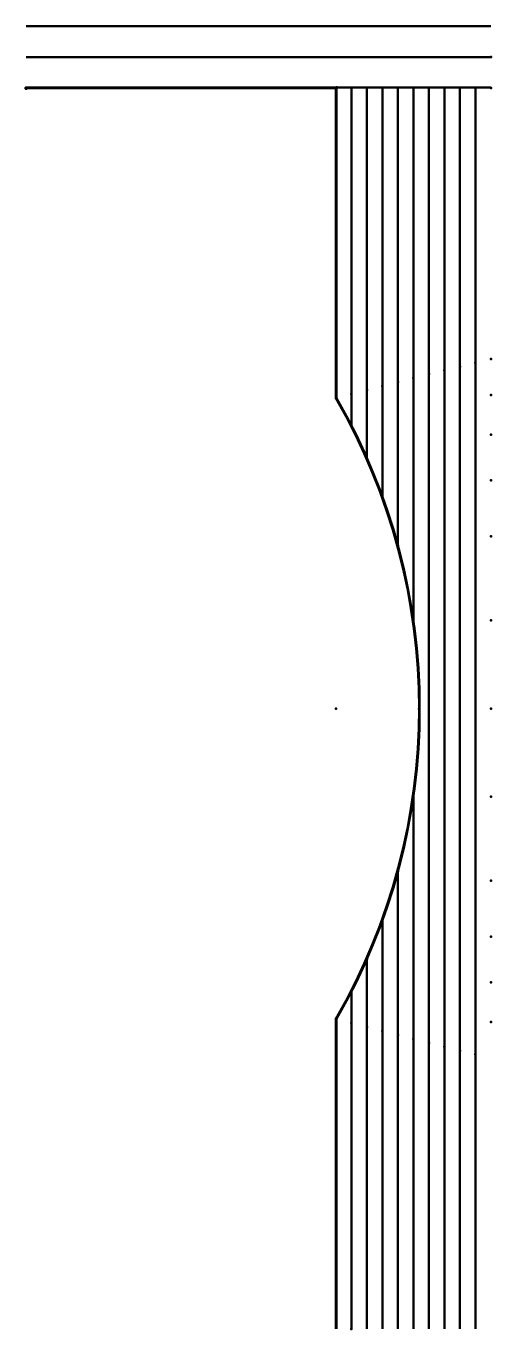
# Model space of a CAD drawing. Header units: millimetres. Extents: x 0 to 19.1, y -50.8 to 2.5.
import ezdxf

# ---------------------------------------------------------------- set-up
doc = ezdxf.new("R2010")
doc.units = ezdxf.units.MM
doc.layers.add('1', color=7, linetype='Continuous', true_color=0xffffff)
doc.layers.add('61', color=7, linetype='Continuous', true_color=0xffffff)

msp = doc.modelspace()

# ---------------------------------------------------------------- linework, layer by layer
at = {"layer": '1', "color": 163, "linetype": 'Continuous', "lineweight": 50}
for p, q in [((0, 2.54), (19.05, 2.54)), ((19.05, 1.27), (0, 1.27)), ((0, 0.0255), (19.05, 0.0255)), ((0, 0.0254), (12.7254, 0.0254)), ((0, 0), (12.7, 0)), ((12.7, 0), (12.7, -12.7)), ((12.7254, 0.0254), (12.7254, -12.693196)), ((13.335, 0), (13.335, 0.0255)), ((13.335, 0), (13.335, -12.524262)), ((13.97, 0), (13.97, 0.0255)), ((13.97, 0), (13.97, -12.357517)), ((14.605, 0), (14.605, 0.0255)), ((14.605, 0), (14.605, -12.192876)), ((15.24, 0), (15.24, 0.0255)), ((15.24, 0), (15.24, -12.030263)), ((15.875, 0), (15.875, 0.0255)), ((15.875, 0), (15.875, -11.869603)), ((16.51, 0), (16.51, 0.0255)), ((16.51, 0), (16.51, -11.71083)), ((17.145, 0), (17.145, 0.0255)), ((17.145, 0), (17.145, -11.553876)), ((17.78, 0), (17.78, 0.0255)), ((17.78, 0), (17.78, -11.398683)), ((18.415, 0), (18.415, 0.0255)), ((18.415, 0), (18.415, -11.24519)), ((19.05, 0), (19.05, 0.025)), ((16.51, -39.08917), (16.51, -11.71083)), ((17.145, -11.553876), (17.145, -39.246124)), ((17.78, -11.398683), (17.78, -39.401317)), ((18.415, -39.55481), (18.415, -11.24519)), ((14.605, -12.192876), (14.605, -16.731482)), ((15.24, -12.030263), (15.24, -18.73784)), ((15.875, -21.819623), (15.875, -11.869603)), ((13.335, -12.524262), (13.335, -13.813737)), ((13.97, -12.357517), (13.97, -15.148387)), ((15.875, -38.930397), (15.875, -28.980377)), ((15.24, -32.06216), (15.24, -38.769737)), ((14.605, -38.607124), (14.605, -34.068518)), ((13.97, -38.442483), (13.97, -35.651613)), ((13.335, -38.275738), (13.335, -36.986263)), ((12.7, -38.1), (12.7, -50.8)), ((12.7254, -38.106804), (12.7254, -50.8)), ((13.335, -38.275738), (13.335, -50.8)), ((13.97, -38.442483), (13.97, -50.8)), ((14.605, -38.607124), (14.605, -50.8)), ((15.24, -38.769737), (15.24, -50.8)), ((15.875, -38.930397), (15.875, -50.8)), ((16.51, -39.08917), (16.51, -50.8)), ((17.145, -39.246124), (17.145, -50.8)), ((17.78, -39.401317), (17.78, -50.8)), ((18.415, -39.55481), (18.415, -50.8))]:
    msp.add_line(p, q, dxfattribs=at)
for radius, start, end in [(25.4, 330, 30), (25.4254, 330.015341, 29.984659)]:
    msp.add_arc((-9.297045, -25.4), radius, start, end, dxfattribs=at)
for p in [(19.05, 1.27), (12.7254, 0.0254), (12.7254, 0), (13.335, 0), (13.97, 0), (14.605, 0), (15.24, 0), (15.875, 0), (16.51, 0), (17.145, 0), (17.78, 0), (18.415, 0), (19.05, 0), (19.05, -11.093344), (16.51, -11.71083), (17.145, -11.553876), (17.78, -11.398683), (18.415, -11.24519), (14.605, -12.192876), (15.24, -12.030263), (15.875, -11.869603), (12.7, -12.7), (13.335, -12.524262), (13.97, -12.357517), (19.05, -12.565326), (19.05, -14.193583), (19.05, -16.059489), (19.05, -18.349258), (15.24, -18.73784), (15.875, -21.819623), (19.05, -21.79622), (12.7, -25.4), (16.102955, -25.4), (19.05, -25.4), (15.875, -28.980377), (19.05, -29.00378), (15.24, -32.06216), (19.05, -32.450742), (14.605, -34.068518), (19.05, -34.740511), (13.97, -35.651613), (19.05, -36.606417), (13.335, -36.986263), (12.7, -38.1), (13.335, -38.275738), (19.05, -38.234674), (13.97, -38.442483), (14.605, -38.607124), (15.24, -38.769737), (15.875, -38.930397), (16.51, -39.08917), (17.145, -39.246124), (17.78, -39.401317), (18.415, -39.55481), (13.335, -50.8)]:
    msp.add_point(p, dxfattribs=at)
at = {"layer": '61', "color": 23, "linetype": 'Continuous', "lineweight": 70}
msp.add_point((0, 0), dxfattribs=at)

doc.saveas('drawing.dxf')
